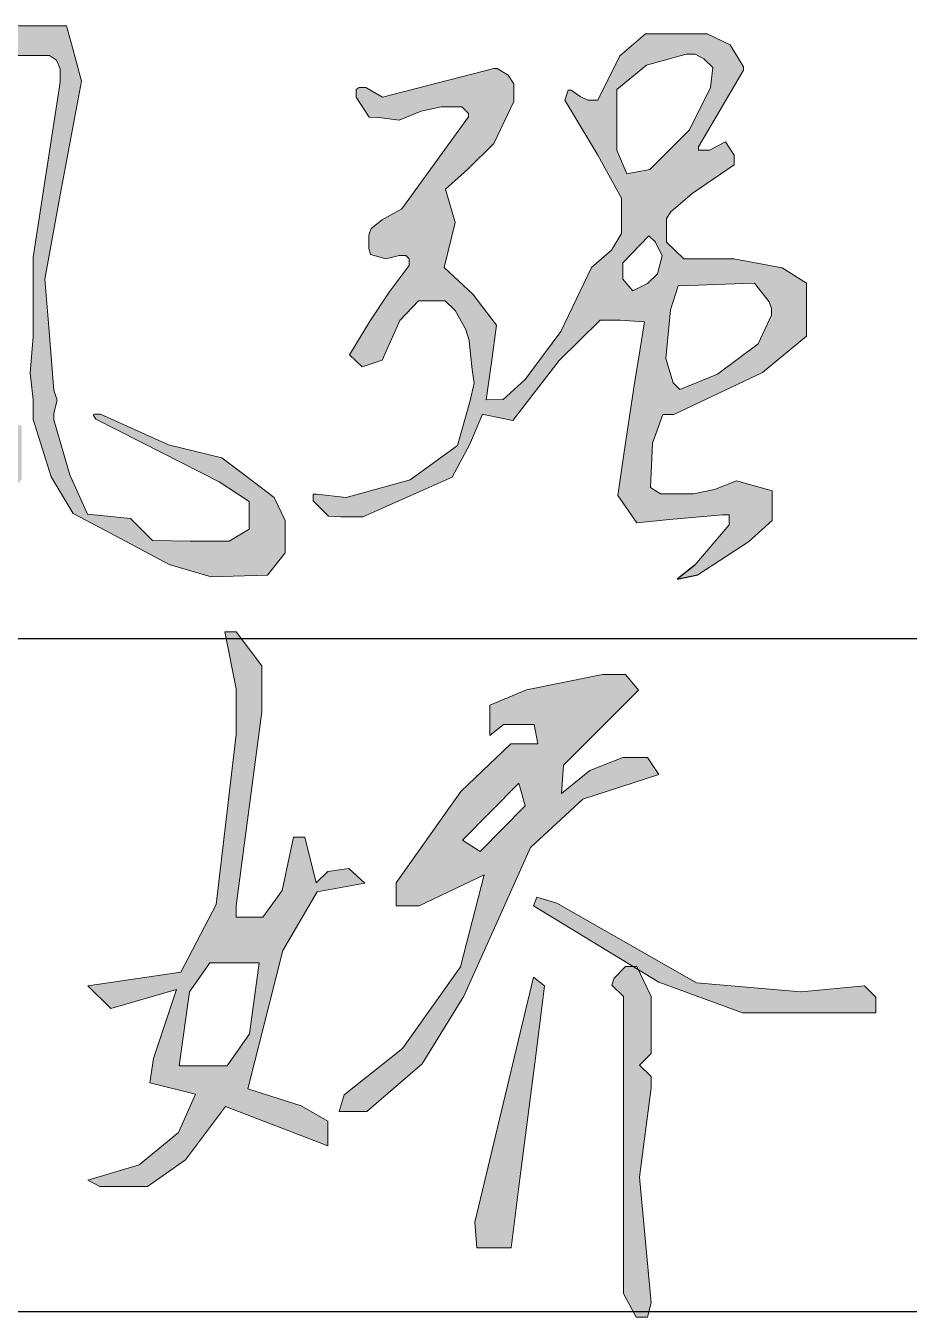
# Model space of a CAD drawing. Extents: x -29529 to 29888, y -30881 to 11129.
# Drawn here: x 12817 to 13539, y -28180 to -27125 of the extents above; entities that cross this region are included whole.
import ezdxf

# ---------------------------------------------------------------- set-up
doc = ezdxf.new("R2010")
doc.units = 0
doc.layers.get('0').update_dxf_attribs({"linetype": 'CONTINUOUS', "lineweight": 25})
doc.layers.add('13图框与明细表层', color=3, linetype='CONTINUOUS', lineweight=25)

msp = doc.modelspace()

# ---------------------------------------------------------------- hatches: boundary and pattern name
at = {"lineweight": 0}
h = msp.add_hatch(color=6, dxfattribs=at)
h.paths.add_polyline_path([(12759.9, -27358.1), (12774.6, -27305.8), (12763.1, -27286), (12757.9, -27274.9), (12749.9, -27276.9), (12719.8, -27284.7), (12689.6, -27295.8), (12655.3, -27310.2), (12650.4, -27310.2), (12649.5, -27303.4), (12649.5, -27296), (12649.5, -27290.5), (12709.9, -27196.7), (12769.6, -27149.8), (12828.3, -27149.8), (12836.5, -27149.8), (12842.2, -27153.4), (12845.4, -27160.7), (12845.4, -27171.4), (12823.2, -27314.5), (12823.2, -27379.3), (12820.8, -27409.1), (12823.2, -27430.7), (12823.2, -27447), (12837.9, -27493.9), (12856, -27524), (12886.3, -27540), (12934.5, -27565.5), (12968.8, -27575.7), (12986.8, -27575.1), (13014.6, -27574.2), (13029.2, -27556), (13029.2, -27547.5), (13029.2, -27542.1), (13029.2, -27529.5), (13025.2, -27521.2), (13010.3, -27527.9), (13004.8, -27527.9), (12999.8, -27527.9), (12999.8, -27528.6), (12999.8, -27536.7), (12983.4, -27546.5), (12981, -27546.5), (12951.5, -27546.5), (12920.7, -27545.9), (12902.7, -27527.9), (12867.7, -27524.5), (12853.1, -27492.4), (12840.2, -27447.4), (12840.2, -27442), (12842.8, -27431.2), (12840.2, -27423.1), (12835.8, -27368.3), (12832.9, -27332.4), (12844.8, -27266.4), (12862.8, -27170.7), (12854.6, -27140.1), (12850.4, -27125.5), (12830.8, -27125.5), (12806.3, -27125.5), (12775.2, -27125.5), (12722.2, -27171.4), (12647.1, -27263.4), (12639.8, -27263.4), (12605.4, -27231), (12595.7, -27233.6), (12595.7, -27236.4), (12613.6, -27256.3), (12622.6, -27273.3), (12622.6, -27287.8), (12622.6, -27293.2), (12580.1, -27370.8), (12549, -27465.3), (12553.9, -27501.6), (12559.5, -27542.7), (12560.8, -27551.6), (12576.1, -27553.5), (12580.7, -27551.2), (12589.2, -27548.4), (12593.8, -27546.1), (12594.5, -27541.3), (12597.4, -27526), (12603.9, -27518.7), (12617, -27475.5), (12634.4, -27429.5), (12644.2, -27424), (12646.6, -27424), (12646.6, -27440.3), (12663.4, -27482.6), (12691.2, -27498.8), (12697.7, -27498.8), (12705.1, -27494.3), (12713.2, -27485.3), (12727.9, -27452.9), (12736.5, -27426.9), (12741.4, -27426.9), (12752.8, -27426.9), (12764.5, -27443.5), (12764.5, -27468.7), (12782.5, -27474.1), (12792.5, -27488.9), (12803.8, -27501.6), (12808.8, -27501.6), (12813.7, -27496.2), (12813.7, -27468.6), (12813.7, -27451.9), (12801.5, -27452.2), (12791.7, -27443.3), (12765.6, -27427.2), (12752.5, -27410.5), (12752.5, -27397.8), (12752.5, -27388.8)])
h.paths.add_polyline_path([(12656.9, -27377.1), (12659.3, -27377.1), (12693, -27377.1), (12716.3, -27396.5), (12721.2, -27405.5), (12721.2, -27410.9), (12721.2, -27416.3), (12718, -27425.3), (12714.4, -27435.7), (12709.8, -27445.6), (12705.2, -27455.4), (12699.5, -27464.9), (12692.2, -27472.1), (12689.8, -27472.1), (12687.3, -27472.1), (12674.8, -27458.9), (12664.3, -27441.5), (12657.7, -27427.6), (12651.1, -27413.8), (12652, -27398.7), (12652, -27393.3), (12652, -27382.6)], flags=16)
h.paths.add_polyline_path([(12634.2, -27376.9), (12631, -27401.9), (12621.2, -27409.1), (12616.3, -27443.4), (12612.2, -27460.5), (12609, -27460.5), (12597.6, -27500.2), (12583.4, -27520.5), (12578.5, -27520.5), (12573.6, -27520.5), (12570.4, -27490.7), (12571.2, -27456.6), (12571.2, -27415.1), (12591.1, -27367.8), (12623.8, -27317.2), (12632.1, -27316.1), (12632.7, -27333.6)], flags=16)
h.paths.add_polyline_path([(12660.1, -27368.9), (12656.9, -27363.5), (12656.9, -27352.8), (12656.9, -27339.3), (12656.9, -27335.6), (12659.3, -27316.6), (12665.8, -27316.6), (12705, -27300.3), (12733.9, -27309.9), (12742.9, -27309.9), (12745.4, -27309.9), (12750.2, -27315.3), (12750.2, -27320.7), (12750.2, -27333.4), (12748.6, -27339.7), (12745.4, -27339.7), (12745.4, -27363.1), (12733.3, -27377.5), (12720.5, -27374.4), (12676.4, -27363.5), (12666.6, -27368.9)], flags=16)
h = msp.add_hatch(color=6)
h.paths.add_polyline_path([(12997.3, -27493.4), (12977.5, -27478.3), (12933.8, -27467.9), (12878.3, -27442.6), (12873.4, -27442.6), (12872.2, -27443.3), (12874.5, -27446.9), (12928.7, -27474.4), (12975.3, -27498.1), (12999.8, -27514.2), (12999.8, -27528.6), (12999.8, -27536.7), (12983.4, -27546.5), (12981, -27546.5), (12951.5, -27546.5), (12920.7, -27545.9), (12902.7, -27527.9), (12867.7, -27524.5), (12853.1, -27492.4), (12840.2, -27447.4), (12840.2, -27442), (12842.8, -27431.2), (12840.2, -27423.1), (12835.8, -27368.3), (12832.9, -27332.4), (12844.8, -27266.4), (12862.8, -27170.7), (12854.6, -27140.1), (12850.4, -27125.5), (12830.8, -27125.5), (12806.3, -27125.5), (12775.2, -27125.5), (12722.2, -27171.4), (12647.1, -27263.4), (12639.8, -27263.4), (12605.4, -27231), (12595.7, -27233.6), (12595.7, -27236.4), (12613.6, -27256.3), (12622.6, -27273.3), (12622.6, -27287.8), (12622.6, -27293.2), (12580.1, -27370.8), (12549, -27465.3), (12553.9, -27501.6), (12559.5, -27542.7), (12560.8, -27551.6), (12576.1, -27553.5), (12580.7, -27551.2), (12589.2, -27548.4), (12593.8, -27546.1), (12594.5, -27541.3), (12597.4, -27526), (12603.9, -27518.7), (12617, -27475.5), (12634.4, -27429.5), (12644.2, -27424), (12646.6, -27424), (12646.6, -27440.3), (12663.4, -27482.6), (12691.2, -27498.8), (12697.7, -27498.8), (12705.1, -27494.3), (12713.2, -27485.3), (12727.9, -27452.9), (12736.5, -27426.9), (12741.4, -27426.9), (12752.8, -27426.9), (12764.5, -27443.5), (12764.5, -27468.7), (12782.5, -27474.1), (12792.5, -27488.9), (12803.8, -27501.6), (12808.8, -27501.6), (12813.7, -27496.2), (12813.7, -27468.6), (12813.7, -27451.9), (12801.5, -27452.2), (12791.7, -27443.3), (12765.6, -27427.2), (12752.5, -27410.5), (12752.5, -27397.8), (12752.5, -27388.8), (12759.9, -27358.1), (12774.6, -27305.8), (12763.1, -27286), (12757.9, -27274.9), (12749.9, -27276.9), (12719.8, -27284.7), (12689.6, -27295.8), (12655.3, -27310.2), (12650.4, -27310.2), (12649.5, -27303.4), (12649.5, -27296), (12649.5, -27290.5), (12709.9, -27196.7), (12769.6, -27149.8), (12828.3, -27149.8), (12836.5, -27149.8), (12842.2, -27153.4), (12845.4, -27160.7), (12845.4, -27171.4), (12823.2, -27314.5), (12823.2, -27379.3), (12820.8, -27409.1), (12823.2, -27430.7), (12823.2, -27447), (12837.9, -27493.9), (12856, -27524), (12886.3, -27540), (12934.5, -27565.5), (12968.8, -27575.7), (12986.8, -27575.1), (13014.6, -27574.2), (13029.2, -27556), (13029.2, -27547.5), (13029.2, -27542.1), (13029.2, -27529.5), (13020.2, -27510.9)])
h.paths.add_polyline_path([(12745.4, -27363.1), (12733.3, -27377.5), (12720.5, -27374.4), (12676.4, -27363.5), (12666.6, -27368.9), (12660.1, -27368.9), (12656.9, -27363.5), (12656.9, -27352.8), (12656.9, -27339.3), (12656.9, -27335.6), (12659.3, -27316.6), (12665.8, -27316.6), (12705, -27300.3), (12733.9, -27309.9), (12742.9, -27309.9), (12745.4, -27309.9), (12750.2, -27315.3), (12750.2, -27320.7), (12750.2, -27333.4), (12748.6, -27339.7), (12745.4, -27339.7)], flags=16)
h.paths.add_polyline_path([(12721.2, -27416.3), (12718, -27425.3), (12714.4, -27435.7), (12709.8, -27445.6), (12705.2, -27455.4), (12699.5, -27464.9), (12692.2, -27472.1), (12689.8, -27472.1), (12687.3, -27472.1), (12674.8, -27458.9), (12664.3, -27441.5), (12657.7, -27427.6), (12651.1, -27413.8), (12652, -27398.7), (12652, -27393.3), (12652, -27382.6), (12656.9, -27377.1), (12659.3, -27377.1), (12693, -27377.1), (12716.3, -27396.5), (12721.2, -27405.5), (12721.2, -27410.9)], flags=16)
h.paths.add_polyline_path([(12631, -27401.9), (12621.2, -27409.1), (12616.3, -27443.4), (12612.2, -27460.5), (12609, -27460.5), (12597.6, -27500.2), (12583.4, -27520.5), (12578.5, -27520.5), (12573.6, -27520.5), (12570.4, -27490.7), (12571.2, -27456.6), (12571.2, -27415.1), (12591.1, -27367.8), (12623.8, -27317.2), (12632.1, -27316.1), (12632.7, -27333.6), (12634.2, -27376.9)], flags=16)
h = msp.add_hatch(color=6)
h.paths.add_polyline_path([(13168.2, -27286.2), (13160.1, -27259), (13178.1, -27242.9), (13199.6, -27221.6), (13215.9, -27187.3), (13215.9, -27181.8), (13215.9, -27172.8), (13211.4, -27165.7), (13202.4, -27160.3), (13199.6, -27160.3), (13108.6, -27183.7), (13095.1, -27175.7), (13089.7, -27175.7), (13087.1, -27177.4), (13087.1, -27181.1), (13087.1, -27183.7), (13097.8, -27200), (13107.8, -27200.6), (13122.3, -27202.5), (13140.3, -27195.2), (13156.6, -27191.6), (13171, -27191.6), (13173.6, -27191.6), (13179.1, -27197.1), (13179.1, -27199.7), (13124.5, -27274.9), (13108.3, -27283.9), (13099.3, -27291), (13097.5, -27296.5), (13097.5, -27307.3), (13099, -27312.3), (13111.5, -27315.9), (13122.4, -27313.2), (13127.8, -27313.2), (13130.5, -27315.9), (13130.5, -27321.3), (13114.2, -27343), (13098, -27367.3), (13081.8, -27394.3), (13092.2, -27404.1), (13108.5, -27398.7), (13122.9, -27366.3), (13138.2, -27350), (13154.4, -27350), (13159.8, -27350), (13168, -27358.1), (13176.5, -27373), (13179.5, -27382.5), (13180.7, -27393.7), (13182.1, -27406.3), (13183.6, -27417.3), (13180, -27432.6), (13170.1, -27468.3), (13131.4, -27496.3), (13079.1, -27510.7), (13054.7, -27508.1), (13052, -27508.1), (13052, -27513.5), (13064.7, -27526.1), (13074.5, -27526.7), (13087.2, -27526.7), (13092.6, -27526.7), (13165.7, -27494.2), (13180.1, -27467.1), (13190.3, -27442.7), (13193.9, -27443.4), (13215.1, -27447.8), (13253.1, -27399), (13286.7, -27366), (13297.4, -27366), (13302.9, -27366), (13322.9, -27367.2), (13319, -27391), (13314.4, -27419.4), (13306.3, -27473.5), (13301, -27509.2), (13316.4, -27531.4), (13343.3, -27528.9), (13386.6, -27524.9), (13392, -27524.9), (13392, -27533), (13363.8, -27566.2), (13349.5, -27577.5), (13366.4, -27573.9), (13407.9, -27546.9), (13427, -27529.7), (13427, -27515.3), (13427, -27512.6), (13427, -27505.3), (13423.3, -27504.3), (13398, -27497.1), (13380, -27504.3), (13362.8, -27507.9), (13346.5, -27507.9), (13335.8, -27507.9), (13327.6, -27502.5), (13329.4, -27466.4), (13337.9, -27443.1), (13346.9, -27443.1), (13419.1, -27408.8), (13455.2, -27379), (13455.2, -27353.8), (13455.2, -27335.7), (13435.4, -27323.1), (13395.7, -27315.9), (13360.4, -27315.9), (13355, -27315.9), (13340.8, -27302.2), (13340.8, -27285.6), (13340.8, -27282.9), (13344.4, -27277.5), (13361.8, -27262.5), (13396.1, -27239), (13396.1, -27231.1), (13388.9, -27220.3), (13376, -27226.9), (13367, -27226.9), (13367, -27224.3), (13403.7, -27161.7), (13403.7, -27158.9), (13392.9, -27140.9), (13374, -27131.9), (13346.9, -27131.9), (13323.5, -27131.9), (13302.7, -27149.9), (13284.7, -27186.1), (13282.1, -27186.1), (13276.6, -27186.1), (13270.3, -27183.3), (13263, -27177.9), (13260.4, -27177.9), (13257.7, -27186.1), (13284.7, -27231.1), (13304, -27266.2), (13304, -27282.4), (13304, -27295.1), (13295.9, -27308.6), (13279.6, -27323), (13254.3, -27375.3), (13225.4, -27414.5), (13207.4, -27430.8), (13193.5, -27431), (13197.7, -27400.4), (13201.9, -27370.1), (13182.5, -27344.7), (13159.1, -27323)])
h.paths.add_polyline_path([(13305.2, -27319), (13326.3, -27296.9), (13331.8, -27302.3), (13337.1, -27313.4), (13335.8, -27318.6), (13333.3, -27328), (13325.2, -27336.1), (13313.3, -27341.9), (13305.2, -27332.5)], flags=16)
h.paths.add_polyline_path([(13300.1, -27227.1), (13300.1, -27201.8), (13300.1, -27193.6), (13300.1, -27177.4), (13324.3, -27157.7), (13356.8, -27148.7), (13364.1, -27148.7), (13371.2, -27152.4), (13378.5, -27159.5), (13376.6, -27175.8), (13359.6, -27210.3), (13327.1, -27242.7), (13315.5, -27245), (13308.4, -27246.3)], flags=16)
h.paths.add_polyline_path([(13344, -27357.5), (13350.3, -27338), (13359.4, -27337.7), (13403.7, -27336), (13412.7, -27335.7), (13424.8, -27350.9), (13426.5, -27356.3), (13426.5, -27361.8), (13415.8, -27385.2), (13382.4, -27410), (13351.7, -27422.6), (13346.3, -27417.1), (13340.3, -27397.2)], flags=16)
h = msp.add_hatch(color=6)
h.paths.add_polyline_path([(12597.7, -27853.3), (12634.6, -27685.8), (12629.8, -27685.8), (12621.4, -27676.4), (12606.5, -27676.4), (12603.4, -27767.3), (12588.1, -27838.5), (12569.8, -27886.5), (12541.3, -27855.6), (12463.8, -27872.4), (12464.9, -27780.2), (12518.4, -27775.5), (12551.2, -27770.3), (12573.5, -27760.4), (12573.5, -27751.1), (12518.7, -27741.2), (12489.8, -27712.9), (12444.8, -27653.7), (12430.1, -27667.1), (12431.1, -27756.9), (12364.7, -27764.9), (12311.3, -27756.4), (12295.1, -27751.1), (12290.9, -27772.9), (12317, -27791.9), (12373.7, -27791.9), (12424.3, -27791.9), (12432.7, -27782.5), (12436.5, -27982.1), (12437.9, -28057), (12458.2, -28094.6), (12465.7, -28095), (12472.3, -28095.3), (12463.8, -28040.5), (12472.3, -28040.5), (12476.4, -28045.1), (12532.7, -27992.2), (12544.9, -27945.5), (12563.4, -27924.8), (12571.9, -27924.8), (12571.9, -27934.2), (12571.9, -28071.8), (12541.1, -28161.3), (12514.4, -28161.3), (12514.4, -28180.5), (12539.7, -28180.5), (12586.3, -28180.5)])
h.paths.add_polyline_path([(12467.1, -27899.9), (12489.6, -27887.4), (12531.8, -27879.6), (12538.2, -27892.4), (12521, -27978.8), (12473.6, -28023.5), (12463.8, -28023.5), (12464.3, -27917)], flags=16)
h.paths.add_polyline_path([(12458.5, -27744.2), (12457.2, -27702.3), (12462.2, -27695), (12489.1, -27741.8)], flags=16)
h.paths.add_polyline_path([(12780, -27834.9), (12769.3, -27686), (12747.8, -27643.2), (12657.8, -27643.2), (12649.3, -27643.2), (12641, -27652.6), (12641, -27657.8), (12649.3, -27667.1), (12716.8, -27667.1), (12750.5, -27701.3), (12750.5, -27769.8), (12750.5, -27779.2), (12725.3, -27769.8), (12691.5, -27788.4), (12691.5, -27800.9), (12709, -27798.9), (12725.8, -27798.9), (12734.3, -27798.9), (12713.2, -27902.7), (12713.2, -27912.1), (12708.1, -27916.2), (12730.5, -27925.4), (12757.2, -27891.5), (12772.8, -28014.2), (12742.2, -28040.5), (12742.2, -28049.7), (12775.9, -28049.7), (12794.3, -28033.2)])
h.paths.add_polyline_path([(13055.4, -27833), (13094.3, -27825.9), (13081.3, -27813.9), (13063.9, -27816.4), (13054.6, -27825.7), (13045.3, -27788.4), (13035.9, -27788.4), (13026.6, -27832), (13011, -27853.7), (12989.2, -27853.7), (12989.2, -27844.5), (13010.2, -27685.8), (13010.2, -27648.4), (12989.2, -27620.5), (12979.9, -27620.5), (12989.2, -27667), (12989.2, -27704.4), (12972.7, -27843.4), (12944, -27898.5), (12867.9, -27909.8), (12886.6, -27928.4), (12940.3, -27912.7), (12921.6, -27969.2), (12918.7, -27989.1), (12956, -27998.4), (12942.1, -28029.5), (12909.9, -28056), (12867.9, -28068.5), (12877.8, -28073.6), (12887.2, -28073.6), (12916.7, -28073.6), (12947.8, -28051.8), (12980.5, -28008.3), (13063.9, -28040.4), (13063.9, -28031.1), (13063.9, -28020.2), (13042.1, -28007.7), (12998.6, -27993.8), (13027.3, -27880.8)])
h.paths.add_polyline_path([(12998.6, -27891.1), (13008, -27891.1), (13000.1, -27949), (12981.7, -27975.1), (12961.3, -27975.1), (12942.6, -27975.1), (12951, -27914.7), (12967.7, -27891.1)], flags=16)
h.paths.add_polyline_path([(13205, -27851.4), (13229.6, -27796.7), (13272.3, -27757.2), (13334.6, -27737), (13325.2, -27723.1), (13305, -27723.1), (13278.2, -27733.9), (13254.9, -27752.5), (13256.7, -27729.5), (13318, -27668.1), (13307.2, -27655.5), (13288.5, -27655.5), (13226.3, -27667.9), (13196.3, -27680.4), (13196.3, -27692.9), (13196.3, -27705.3), (13207.7, -27696.2), (13232.6, -27696.2), (13235.5, -27712), (13213.7, -27712), (13172.8, -27751.1), (13120, -27825.7), (13120, -27844.5), (13138.6, -27844.5), (13191.7, -27819.2), (13172.4, -27894.3), (13125, -27961), (13077.3, -27998.7), (13073.3, -28012.4), (13096, -28012.4), (13141.1, -27973.5), (13175.1, -27918.1)])
h.paths.add_polyline_path([(13188.5, -27799.9), (13174.1, -27790.8), (13220.2, -27744.3), (13225.3, -27762.8)], flags=16)
h.paths.add_polyline_path([(13251.2, -27842.1), (13234.8, -27837.2), (13232, -27844.5), (13313.7, -27894), (13316.6, -27894), (13317.8, -27896.5), (13334.6, -27906.7), (13403, -27931.9), (13437.2, -27931.9), (13511.9, -27931.9), (13511.9, -27919.1), (13502.6, -27909.8), (13450.5, -27914.7), (13365.3, -27907.2)])
h.paths.add_polyline_path([(13328.2, -27918.5), (13317.8, -27896.5), (13313.7, -27894), (13307.3, -27894), (13297.9, -27903.4), (13296.1, -27909.2), (13305.5, -27918.5), (13305.5, -28161.2), (13315.9, -28180.5), (13325.2, -28180.5), (13328.2, -28168.8), (13318.8, -28066.1), (13328.2, -27993.2), (13328.2, -27983.8), (13318.8, -27974.5), (13328.2, -27965.1)])
h.paths.add_polyline_path([(13234.2, -27964.5), (13241.2, -27909.8), (13232, -27902.6), (13184.1, -28102.9), (13185.9, -28123.8), (13213.8, -28123.8), (13219.9, -28076)])

# ---------------------------------------------------------------- linework, layer by layer
at = {"color": 6, "lineweight": 0}
for p, q in [((12806.3, -27125.5), (12830.8, -27125.5)), ((12830.8, -27125.5), (12850.4, -27125.5)), ((12830.8, -27125.5), (12830.8, -27125.5)), ((12850.4, -27125.5), (12854.6, -27140.1)), ((13302.7, -27149.9), (13323.5, -27131.9)), ((13323.5, -27131.9), (13346.9, -27131.9)), ((13346.9, -27131.9), (13374, -27131.9)), ((13374, -27131.9), (13392.9, -27140.9)), ((12854.6, -27140.1), (12862.8, -27170.7)), ((13392.9, -27140.9), (13403.7, -27158.9)), ((12828.3, -27149.8), (12769.6, -27149.8)), ((12836.5, -27149.8), (12828.3, -27149.8)), ((12828.3, -27149.8), (12828.3, -27149.8)), ((12842.2, -27153.4), (12836.5, -27149.8)), ((12845.4, -27160.7), (12842.2, -27153.4)), ((13284.7, -27186.1), (13302.7, -27149.9)), ((13356.8, -27148.7), (13324.3, -27157.7)), ((13364.1, -27148.7), (13356.8, -27148.7)), ((13356.8, -27148.7), (13356.8, -27148.7)), ((13371.2, -27152.4), (13364.1, -27148.7)), ((13378.5, -27159.5), (13371.2, -27152.4)), ((12845.4, -27171.4), (12845.4, -27160.7)), ((12845.4, -27160.7), (12845.4, -27160.7)), ((12845.4, -27160.7), (12845.4, -27160.7)), ((13108.6, -27183.7), (13199.6, -27160.3)), ((13199.6, -27160.3), (13199.6, -27160.3)), ((13199.6, -27160.3), (13199.6, -27160.3)), ((13199.6, -27160.3), (13199.6, -27160.3)), ((13199.6, -27160.3), (13202.4, -27160.3)), ((13202.4, -27160.3), (13202.4, -27160.3)), ((13202.4, -27160.3), (13202.4, -27160.3)), ((13202.4, -27160.3), (13211.4, -27165.7)), ((13211.4, -27165.7), (13215.9, -27172.8)), ((13324.3, -27157.7), (13300.1, -27177.4)), ((13403.7, -27161.7), (13367, -27224.3)), ((13376.6, -27175.8), (13378.5, -27159.5)), ((13378.5, -27159.5), (13378.5, -27159.5)), ((13403.7, -27158.9), (13403.7, -27158.9)), ((13403.7, -27158.9), (13403.7, -27158.9)), ((13403.7, -27158.9), (13403.7, -27161.7)), ((13403.7, -27161.7), (13403.7, -27161.7)), ((13403.7, -27161.7), (13403.7, -27161.7)), ((13403.7, -27161.7), (13403.7, -27161.7)), ((12823.2, -27314.5), (12845.4, -27171.4)), ((12862.8, -27170.7), (12844.8, -27266.4)), ((12845.4, -27171.4), (12845.4, -27171.4)), ((12845.4, -27171.4), (12845.4, -27171.4)), ((12845.4, -27171.4), (12845.4, -27171.4)), ((12862.8, -27170.7), (12862.8, -27170.7)), ((13087.1, -27177.4), (13089.7, -27175.7)), ((13089.7, -27175.7), (13095.1, -27175.7)), ((13095.1, -27175.7), (13095.1, -27175.7)), ((13095.1, -27175.7), (13095.1, -27175.7)), ((13095.1, -27175.7), (13108.6, -27183.7)), ((13215.9, -27172.8), (13215.9, -27181.8)), ((13359.6, -27210.3), (13376.6, -27175.8)), ((13087.1, -27181.1), (13087.1, -27177.4)), ((13087.1, -27183.7), (13087.1, -27181.1)), ((13087.1, -27181.1), (13087.1, -27181.1)), ((13087.1, -27181.1), (13087.1, -27181.1)), ((13097.8, -27200), (13087.1, -27183.7)), ((13087.1, -27183.7), (13087.1, -27183.7)), ((13087.1, -27183.7), (13087.1, -27183.7)), ((13108.6, -27183.7), (13108.6, -27183.7)), ((13108.6, -27183.7), (13108.6, -27183.7)), ((13108.6, -27183.7), (13108.6, -27183.7)), ((13215.9, -27187.3), (13199.6, -27221.6)), ((13215.9, -27181.8), (13215.9, -27181.8)), ((13215.9, -27181.8), (13215.9, -27181.8)), ((13215.9, -27181.8), (13215.9, -27187.3)), ((13215.9, -27187.3), (13215.9, -27187.3)), ((13215.9, -27187.3), (13215.9, -27187.3)), ((13257.7, -27186.1), (13260.4, -27177.9)), ((13284.7, -27231.1), (13257.7, -27186.1)), ((13257.7, -27186.1), (13257.7, -27186.1)), ((13257.7, -27186.1), (13257.7, -27186.1)), ((13260.4, -27177.9), (13260.4, -27177.9)), ((13260.4, -27177.9), (13260.4, -27177.9)), ((13260.4, -27177.9), (13260.4, -27177.9)), ((13260.4, -27177.9), (13263, -27177.9)), ((13263, -27177.9), (13263, -27177.9)), ((13263, -27177.9), (13263, -27177.9)), ((13263, -27177.9), (13270.3, -27183.3)), ((13270.3, -27183.3), (13276.6, -27186.1)), ((13276.6, -27186.1), (13282.1, -27186.1)), ((13282.1, -27186.1), (13282.1, -27186.1)), ((13282.1, -27186.1), (13282.1, -27186.1)), ((13282.1, -27186.1), (13284.7, -27186.1)), ((13284.7, -27186.1), (13284.7, -27186.1)), ((13284.7, -27186.1), (13284.7, -27186.1)), ((13300.1, -27177.4), (13300.1, -27193.6)), ((13140.3, -27195.2), (13122.3, -27202.5)), ((13156.6, -27191.6), (13140.3, -27195.2)), ((13171, -27191.6), (13156.6, -27191.6)), ((13173.6, -27191.6), (13171, -27191.6)), ((13171, -27191.6), (13171, -27191.6)), ((13171, -27191.6), (13171, -27191.6)), ((13179.1, -27197.1), (13173.6, -27191.6)), ((13173.6, -27191.6), (13173.6, -27191.6)), ((13173.6, -27191.6), (13173.6, -27191.6)), ((13173.6, -27191.6), (13173.6, -27191.6)), ((13179.1, -27199.7), (13179.1, -27197.1)), ((13179.1, -27197.1), (13179.1, -27197.1)), ((13179.1, -27197.1), (13179.1, -27197.1)), ((13179.1, -27197.1), (13179.1, -27197.1)), ((13300.1, -27193.6), (13300.1, -27193.6)), ((13300.1, -27193.6), (13300.1, -27201.8)), ((13107.8, -27200.6), (13097.8, -27200)), ((13122.3, -27202.5), (13107.8, -27200.6)), ((13122.3, -27202.5), (13122.3, -27202.5)), ((13124.5, -27274.9), (13179.1, -27199.7)), ((13179.1, -27199.7), (13179.1, -27199.7)), ((13179.1, -27199.7), (13179.1, -27199.7)), ((13179.1, -27199.7), (13179.1, -27199.7)), ((13300.1, -27201.8), (13300.1, -27201.8)), ((13300.1, -27201.8), (13300.1, -27201.8)), ((13300.1, -27201.8), (13300.1, -27227.1)), ((13327.1, -27242.7), (13359.6, -27210.3)), ((13199.6, -27221.6), (13178.1, -27242.9)), ((13300.1, -27227.1), (13308.4, -27246.3)), ((13367, -27224.3), (13367, -27224.3)), ((13367, -27224.3), (13367, -27224.3)), ((13367, -27224.3), (13367, -27224.3)), ((13367, -27224.3), (13367, -27226.9)), ((13367, -27226.9), (13367, -27226.9)), ((13367, -27226.9), (13367, -27226.9)), ((13367, -27226.9), (13376, -27226.9)), ((13376, -27226.9), (13388.9, -27220.3)), ((13388.9, -27220.3), (13396.1, -27231.1)), ((13304, -27266.2), (13284.7, -27231.1)), ((13396.1, -27239), (13361.8, -27262.5)), ((13396.1, -27231.1), (13396.1, -27231.1)), ((13396.1, -27231.1), (13396.1, -27231.1)), ((13396.1, -27231.1), (13396.1, -27239)), ((13396.1, -27239), (13396.1, -27239)), ((13396.1, -27239), (13396.1, -27239)), ((13178.1, -27242.9), (13160.1, -27259)), ((13308.4, -27246.3), (13315.5, -27245)), ((13315.5, -27245), (13327.1, -27242.7)), ((13315.5, -27245), (13315.5, -27245)), ((13315.5, -27245), (13315.5, -27245)), ((13327.1, -27242.7), (13327.1, -27242.7)), ((13327.1, -27242.7), (13327.1, -27242.7)), ((13160.1, -27259), (13160.1, -27259)), ((13160.1, -27259), (13160.1, -27259)), ((13160.1, -27259), (13168.2, -27286.2)), ((12844.8, -27266.4), (12832.9, -27332.4)), ((13304, -27282.4), (13304, -27266.2)), ((13361.8, -27262.5), (13344.4, -27277.5)), ((13108.3, -27283.9), (13124.5, -27274.9)), ((13124.5, -27274.9), (13124.5, -27274.9)), ((13124.5, -27274.9), (13124.5, -27274.9)), ((13304, -27295.1), (13304, -27282.4)), ((13304, -27282.4), (13304, -27282.4)), ((13344.4, -27277.5), (13340.8, -27282.9)), ((13097.5, -27296.5), (13099.3, -27291)), ((13099.3, -27291), (13108.3, -27283.9)), ((13168.2, -27286.2), (13159.1, -27323)), ((13168.2, -27286.2), (13168.2, -27286.2)), ((13168.2, -27286.2), (13168.2, -27286.2)), ((13168.2, -27286.2), (13168.2, -27286.2)), ((13340.8, -27282.9), (13340.8, -27282.9)), ((13340.8, -27282.9), (13340.8, -27282.9)), ((13340.8, -27282.9), (13340.8, -27285.6)), ((13340.8, -27285.6), (13340.8, -27285.6)), ((13340.8, -27285.6), (13340.8, -27285.6)), ((13340.8, -27285.6), (13340.8, -27302.2)), ((13097.5, -27307.3), (13097.5, -27296.5)), ((13097.5, -27296.5), (13097.5, -27296.5)), ((13295.9, -27308.6), (13304, -27295.1)), ((13326.3, -27296.9), (13305.2, -27319)), ((13331.8, -27302.3), (13326.3, -27296.9)), ((13326.3, -27296.9), (13326.3, -27296.9)), ((13326.3, -27296.9), (13326.3, -27296.9)), ((13337.1, -27313.4), (13331.8, -27302.3)), ((13340.8, -27302.2), (13355, -27315.9)), ((13099, -27312.3), (13097.5, -27307.3)), ((13111.5, -27315.9), (13099, -27312.3)), ((13122.4, -27313.2), (13111.5, -27315.9)), ((13127.8, -27313.2), (13122.4, -27313.2)), ((13122.4, -27313.2), (13122.4, -27313.2)), ((13122.4, -27313.2), (13122.4, -27313.2)), ((13122.4, -27313.2), (13122.4, -27313.2)), ((13130.5, -27315.9), (13127.8, -27313.2)), ((13127.8, -27313.2), (13127.8, -27313.2)), ((13127.8, -27313.2), (13127.8, -27313.2)), ((13127.8, -27313.2), (13127.8, -27313.2)), ((13279.6, -27323), (13295.9, -27308.6)), ((13335.8, -27318.6), (13337.1, -27313.4)), ((12823.2, -27379.3), (12823.2, -27314.5)), ((12823.2, -27314.5), (12823.2, -27314.5)), ((12823.2, -27314.5), (12823.2, -27314.5)), ((12823.2, -27314.5), (12823.2, -27314.5)), ((13111.5, -27315.9), (13111.5, -27315.9)), ((13111.5, -27315.9), (13111.5, -27315.9)), ((13114.2, -27343), (13130.5, -27321.3)), ((13130.5, -27321.3), (13130.5, -27315.9)), ((13130.5, -27315.9), (13130.5, -27315.9)), ((13130.5, -27315.9), (13130.5, -27315.9)), ((13130.5, -27315.9), (13130.5, -27315.9)), ((13130.5, -27321.3), (13130.5, -27321.3)), ((13130.5, -27321.3), (13130.5, -27321.3)), ((13159.1, -27323), (13159.1, -27323)), ((13159.1, -27323), (13159.1, -27323)), ((13159.1, -27323), (13182.5, -27344.7)), ((13254.3, -27375.3), (13279.6, -27323)), ((13279.6, -27323), (13279.6, -27323)), ((13305.2, -27319), (13305.2, -27319)), ((13305.2, -27319), (13305.2, -27332.5)), ((13305.2, -27319), (13305.2, -27319)), ((13333.3, -27328), (13335.8, -27318.6)), ((13335.8, -27318.6), (13335.8, -27318.6)), ((13335.8, -27318.6), (13335.8, -27318.6)), ((13355, -27315.9), (13360.4, -27315.9)), ((13360.4, -27315.9), (13360.4, -27315.9)), ((13360.4, -27315.9), (13360.4, -27315.9)), ((13360.4, -27315.9), (13395.7, -27315.9)), ((13395.7, -27315.9), (13395.7, -27315.9)), ((13395.7, -27315.9), (13395.7, -27315.9)), ((13395.7, -27315.9), (13435.4, -27323.1)), ((13435.4, -27323.1), (13455.2, -27335.7)), ((12832.9, -27332.4), (12835.8, -27368.3)), ((13305.2, -27332.5), (13305.2, -27332.5)), ((13305.2, -27332.5), (13305.2, -27332.5)), ((13305.2, -27332.5), (13305.2, -27332.5)), ((13305.2, -27332.5), (13313.3, -27341.9)), ((13325.2, -27336.1), (13333.3, -27328)), ((13333.3, -27328), (13333.3, -27328)), ((13333.3, -27328), (13333.3, -27328)), ((13333.3, -27328), (13333.3, -27328)), ((13098, -27367.3), (13114.2, -27343)), ((13182.5, -27344.7), (13201.9, -27370.1)), ((13313.3, -27341.9), (13325.2, -27336.1)), ((13313.3, -27341.9), (13313.3, -27341.9)), ((13313.3, -27341.9), (13313.3, -27341.9)), ((13313.3, -27341.9), (13313.3, -27341.9)), ((13325.2, -27336.1), (13325.2, -27336.1)), ((13325.2, -27336.1), (13325.2, -27336.1)), ((13325.2, -27336.1), (13325.2, -27336.1)), ((13350.3, -27338), (13344, -27357.5)), ((13359.4, -27337.7), (13350.3, -27338)), ((13403.7, -27336), (13359.4, -27337.7)), ((13359.4, -27337.7), (13359.4, -27337.7)), ((13359.4, -27337.7), (13359.4, -27337.7)), ((13412.7, -27335.7), (13403.7, -27336)), ((13403.7, -27336), (13403.7, -27336)), ((13403.7, -27336), (13403.7, -27336)), ((13424.8, -27350.9), (13412.7, -27335.7)), ((13455.2, -27335.7), (13455.2, -27353.8)), ((13138.2, -27350), (13122.9, -27366.3)), ((13154.4, -27350), (13138.2, -27350)), ((13159.8, -27350), (13154.4, -27350)), ((13154.4, -27350), (13154.4, -27350)), ((13154.4, -27350), (13154.4, -27350)), ((13168, -27358.1), (13159.8, -27350)), ((13159.8, -27350), (13159.8, -27350)), ((13159.8, -27350), (13159.8, -27350)), ((13159.8, -27350), (13159.8, -27350)), ((13426.5, -27356.3), (13424.8, -27350.9)), ((13426.5, -27361.8), (13426.5, -27356.3)), ((13426.5, -27356.3), (13426.5, -27356.3)), ((13426.5, -27356.3), (13426.5, -27356.3)), ((13455.2, -27353.8), (13455.2, -27353.8)), ((13455.2, -27353.8), (13455.2, -27379)), ((13122.9, -27366.3), (13108.5, -27398.7)), ((13176.5, -27373), (13168, -27358.1)), ((13168, -27358.1), (13168, -27358.1)), ((13168, -27358.1), (13168, -27358.1)), ((13286.7, -27366), (13253.1, -27399)), ((13297.4, -27366), (13286.7, -27366)), ((13302.9, -27366), (13297.4, -27366)), ((13297.4, -27366), (13297.4, -27366)), ((13322.9, -27367.2), (13302.9, -27366)), ((13344, -27357.5), (13340.3, -27397.2)), ((13415.8, -27385.2), (13426.5, -27361.8)), ((13426.5, -27361.8), (13426.5, -27361.8)), ((13426.5, -27361.8), (13426.5, -27361.8)), ((12835.8, -27368.3), (12835.8, -27368.3)), ((12835.8, -27368.3), (12835.8, -27368.3)), ((12835.8, -27368.3), (12840.2, -27423.1)), ((13081.8, -27394.3), (13098, -27367.3)), ((13179.5, -27382.5), (13176.5, -27373)), ((13201.9, -27370.1), (13197.7, -27400.4)), ((13225.4, -27414.5), (13254.3, -27375.3)), ((13319, -27391), (13322.9, -27367.2)), ((12820.8, -27409.1), (12823.2, -27379.3)), ((12823.2, -27379.3), (12823.2, -27379.3)), ((12823.2, -27379.3), (12823.2, -27379.3)), ((12823.2, -27379.3), (12823.2, -27379.3)), ((13180.7, -27393.7), (13179.5, -27382.5)), ((13382.4, -27410), (13415.8, -27385.2)), ((13455.2, -27379), (13419.1, -27408.8)), ((13092.2, -27404.1), (13081.8, -27394.3)), ((13081.8, -27394.3), (13081.8, -27394.3)), ((13081.8, -27394.3), (13081.8, -27394.3)), ((13182.1, -27406.3), (13180.7, -27393.7)), ((13180.7, -27393.7), (13180.7, -27393.7)), ((13314.4, -27419.4), (13319, -27391)), ((13319, -27391), (13319, -27391)), ((13319, -27391), (13319, -27391)), ((13340.3, -27397.2), (13340.3, -27397.2)), ((13340.3, -27397.2), (13346.3, -27417.1)), ((13108.5, -27398.7), (13092.2, -27404.1)), ((13092.2, -27404.1), (13092.2, -27404.1)), ((13092.2, -27404.1), (13092.2, -27404.1)), ((13092.2, -27404.1), (13092.2, -27404.1)), ((13108.5, -27398.7), (13108.5, -27398.7)), ((13108.5, -27398.7), (13108.5, -27398.7)), ((13183.6, -27417.3), (13182.1, -27406.3)), ((13197.7, -27400.4), (13193.5, -27431)), ((13197.7, -27400.4), (13197.7, -27400.4)), ((13197.7, -27400.4), (13197.7, -27400.4)), ((13253.1, -27399), (13215.1, -27447.8)), ((13419.1, -27408.8), (13346.9, -27443.1)), ((12823.2, -27430.7), (12820.8, -27409.1)), ((12820.8, -27409.1), (12820.8, -27409.1)), ((12820.8, -27409.1), (12820.8, -27409.1)), ((12820.8, -27409.1), (12820.8, -27409.1)), ((13180, -27432.6), (13183.6, -27417.3)), ((13207.4, -27430.8), (13225.4, -27414.5)), ((13306.3, -27473.5), (13314.4, -27419.4)), ((13314.4, -27419.4), (13314.4, -27419.4)), ((13314.4, -27419.4), (13314.4, -27419.4)), ((13314.4, -27419.4), (13314.4, -27419.4)), ((13346.3, -27417.1), (13346.3, -27417.1)), ((13346.3, -27417.1), (13346.3, -27417.1)), ((13346.3, -27417.1), (13346.3, -27417.1)), ((13346.3, -27417.1), (13351.7, -27422.6)), ((13351.7, -27422.6), (13382.4, -27410)), ((12840.2, -27423.1), (12840.2, -27423.1)), ((12840.2, -27423.1), (12840.2, -27423.1)), ((12840.2, -27423.1), (12840.2, -27423.1)), ((12840.2, -27423.1), (12842.8, -27431.2)), ((13351.7, -27422.6), (13351.7, -27422.6)), ((13351.7, -27422.6), (13351.7, -27422.6)), ((12823.2, -27447), (12823.2, -27430.7)), ((12823.2, -27430.7), (12823.2, -27430.7)), ((12823.2, -27430.7), (12823.2, -27430.7)), ((12823.2, -27430.7), (12823.2, -27430.7)), ((12842.8, -27431.2), (12840.2, -27442)), ((12842.8, -27431.2), (12842.8, -27431.2)), ((12842.8, -27431.2), (12842.8, -27431.2)), ((12842.8, -27431.2), (12842.8, -27431.2)), ((13170.1, -27468.3), (13180, -27432.6)), ((13180, -27432.6), (13180, -27432.6)), ((13193.5, -27431), (13207.4, -27430.8)), ((13193.5, -27431), (13193.5, -27431)), ((13193.5, -27431), (13193.5, -27431)), ((13193.5, -27431), (13193.5, -27431)), ((13207.4, -27430.8), (13207.4, -27430.8)), ((13207.4, -27430.8), (13207.4, -27430.8)), ((12837.9, -27493.9), (12823.2, -27447)), ((12823.2, -27447), (12823.2, -27447)), ((12823.2, -27447), (12823.2, -27447)), ((12840.2, -27442), (12840.2, -27442)), ((12840.2, -27442), (12840.2, -27442)), ((12840.2, -27442), (12840.2, -27442)), ((12840.2, -27442), (12840.2, -27447.4)), ((12840.2, -27447.4), (12840.2, -27447.4)), ((12840.2, -27447.4), (12840.2, -27447.4)), ((12840.2, -27447.4), (12853.1, -27492.4)), ((12872.2, -27443.3), (12873.4, -27442.6)), ((12874.5, -27446.9), (12872.2, -27443.3)), ((12873.4, -27442.6), (12878.3, -27442.6)), ((12928.7, -27474.4), (12874.5, -27446.9)), ((12874.5, -27446.9), (12874.5, -27446.9)), ((12874.5, -27446.9), (12874.5, -27446.9)), ((12878.3, -27442.6), (12878.3, -27442.6)), ((12878.3, -27442.6), (12933.8, -27467.9)), ((13190.3, -27442.7), (13180.1, -27467.1)), ((13193.9, -27443.4), (13190.3, -27442.7)), ((13215.1, -27447.8), (13193.9, -27443.4)), ((13193.9, -27443.4), (13193.9, -27443.4)), ((13193.9, -27443.4), (13193.9, -27443.4)), ((13215.1, -27447.8), (13215.1, -27447.8)), ((13215.1, -27447.8), (13215.1, -27447.8)), ((13337.9, -27443.1), (13329.4, -27466.4)), ((13346.9, -27443.1), (13337.9, -27443.1)), ((13346.9, -27443.1), (13346.9, -27443.1)), ((12933.8, -27467.9), (12977.5, -27478.3)), ((13131.4, -27496.3), (13170.1, -27468.3)), ((13180.1, -27467.1), (13165.7, -27494.2)), ((13329.4, -27466.4), (13327.6, -27502.5)), ((12975.3, -27498.1), (12928.7, -27474.4)), ((12928.7, -27474.4), (12928.7, -27474.4)), ((12928.7, -27474.4), (12928.7, -27474.4)), ((12977.5, -27478.3), (12997.3, -27493.4)), ((13301, -27509.2), (13306.3, -27473.5)), ((13306.3, -27473.5), (13306.3, -27473.5)), ((13306.3, -27473.5), (13306.3, -27473.5)), ((12853.1, -27492.4), (12867.7, -27524.5)), ((12997.3, -27493.4), (12997.3, -27493.4)), ((12997.3, -27493.4), (13020.2, -27510.9)), ((12856, -27524), (12837.9, -27493.9)), ((12999.8, -27514.2), (12975.3, -27498.1)), ((13079.1, -27510.7), (13131.4, -27496.3)), ((13165.7, -27494.2), (13092.6, -27526.7)), ((13165.7, -27494.2), (13165.7, -27494.2)), ((13165.7, -27494.2), (13165.7, -27494.2)), ((13327.6, -27502.5), (13327.6, -27502.5)), ((13327.6, -27502.5), (13327.6, -27502.5)), ((13327.6, -27502.5), (13335.8, -27507.9)), ((13380, -27504.3), (13398, -27497.1)), ((13398, -27497.1), (13398, -27497.1)), ((13398, -27497.1), (13423.3, -27504.3)), ((12999.8, -27528.6), (12999.8, -27514.2)), ((13020.2, -27510.9), (13029.2, -27529.5)), ((13052, -27513.5), (13052, -27508.1)), ((13052, -27508.1), (13052, -27508.1)), ((13052, -27508.1), (13052, -27508.1)), ((13052, -27508.1), (13052, -27508.1)), ((13052, -27508.1), (13054.7, -27508.1)), ((13064.7, -27526.1), (13052, -27513.5)), ((13052, -27513.5), (13052, -27513.5)), ((13052, -27513.5), (13052, -27513.5)), ((13054.7, -27508.1), (13054.7, -27508.1)), ((13054.7, -27508.1), (13054.7, -27508.1)), ((13054.7, -27508.1), (13054.7, -27508.1)), ((13054.7, -27508.1), (13079.1, -27510.7)), ((13079.1, -27510.7), (13079.1, -27510.7)), ((13079.1, -27510.7), (13079.1, -27510.7)), ((13316.4, -27531.4), (13301, -27509.2)), ((13335.8, -27507.9), (13335.8, -27507.9)), ((13335.8, -27507.9), (13335.8, -27507.9)), ((13335.8, -27507.9), (13335.8, -27507.9)), ((13335.8, -27507.9), (13346.5, -27507.9)), ((13346.5, -27507.9), (13346.5, -27507.9)), ((13346.5, -27507.9), (13346.5, -27507.9)), ((13346.5, -27507.9), (13362.8, -27507.9)), ((13362.8, -27507.9), (13380, -27504.3)), ((13423.3, -27504.3), (13427, -27505.3)), ((13427, -27505.3), (13427, -27512.6)), ((13427, -27512.6), (13427, -27512.6)), ((13427, -27512.6), (13427, -27512.6)), ((13427, -27512.6), (13427, -27515.3)), ((12886.3, -27540), (12856, -27524)), ((12867.7, -27524.5), (12902.7, -27527.9)), ((13386.6, -27524.9), (13343.3, -27528.9)), ((13392, -27524.9), (13386.6, -27524.9)), ((13386.6, -27524.9), (13386.6, -27524.9)), ((13386.6, -27524.9), (13386.6, -27524.9)), ((13386.6, -27524.9), (13386.6, -27524.9)), ((13392, -27533), (13392, -27524.9)), ((13392, -27524.9), (13392, -27524.9)), ((13392, -27524.9), (13392, -27524.9)), ((13392, -27524.9), (13392, -27524.9)), ((13427, -27515.3), (13427, -27515.3)), ((13427, -27515.3), (13427, -27515.3)), ((13427, -27515.3), (13427, -27529.7)), ((12902.7, -27527.9), (12902.7, -27527.9)), ((12902.7, -27527.9), (12920.7, -27545.9)), ((12999.8, -27536.7), (12999.8, -27528.6)), ((13029.2, -27529.5), (13029.2, -27542.1)), ((13074.5, -27526.7), (13064.7, -27526.1)), ((13087.2, -27526.7), (13074.5, -27526.7)), ((13092.6, -27526.7), (13087.2, -27526.7)), ((13087.2, -27526.7), (13087.2, -27526.7)), ((13087.2, -27526.7), (13087.2, -27526.7)), ((13092.6, -27526.7), (13092.6, -27526.7)), ((13092.6, -27526.7), (13092.6, -27526.7)), ((13092.6, -27526.7), (13092.6, -27526.7)), ((13343.3, -27528.9), (13316.4, -27531.4)), ((13343.3, -27528.9), (13343.3, -27528.9)), ((13343.3, -27528.9), (13343.3, -27528.9)), ((13363.8, -27566.2), (13392, -27533)), ((13392, -27533), (13392, -27533)), ((13392, -27533), (13392, -27533)), ((13392, -27533), (13392, -27533)), ((13427, -27529.7), (13407.9, -27546.9)), ((12934.5, -27565.5), (12886.3, -27540)), ((12886.3, -27540), (12886.3, -27540)), ((12920.7, -27545.9), (12951.5, -27546.5)), ((12983.4, -27546.5), (12999.8, -27536.7)), ((12999.8, -27536.7), (12999.8, -27536.7)), ((12999.8, -27536.7), (12999.8, -27536.7)), ((12999.8, -27536.7), (12999.8, -27536.7)), ((13029.2, -27542.1), (13029.2, -27542.1)), ((13029.2, -27542.1), (13029.2, -27542.1)), ((13029.2, -27542.1), (13029.2, -27547.5)), ((12951.5, -27546.5), (12981, -27546.5)), ((12981, -27546.5), (12981, -27546.5)), ((12981, -27546.5), (12981, -27546.5)), ((12981, -27546.5), (12983.4, -27546.5)), ((12983.4, -27546.5), (12983.4, -27546.5)), ((12983.4, -27546.5), (12983.4, -27546.5)), ((12983.4, -27546.5), (12983.4, -27546.5)), ((13029.2, -27556), (13014.6, -27574.2)), ((13029.2, -27547.5), (13029.2, -27547.5)), ((13029.2, -27547.5), (13029.2, -27547.5)), ((13029.2, -27547.5), (13029.2, -27556)), ((13407.9, -27546.9), (13366.4, -27573.9)), ((12968.8, -27575.7), (12934.5, -27565.5)), ((12986.8, -27575.1), (12968.8, -27575.7)), ((13014.6, -27574.2), (12986.8, -27575.1)), ((12986.8, -27575.1), (12986.8, -27575.1)), ((12979.9, -27620.5), (12979.9, -27620.5)), ((12979.9, -27620.5), (12989.2, -27620.5)), ((12989.2, -27667), (12979.9, -27620.5)), ((12979.9, -27620.5), (12979.9, -27620.5)), ((12989.2, -27620.5), (12989.2, -27620.5)), ((12989.2, -27620.5), (12989.2, -27620.5)), ((12989.2, -27620.5), (12989.2, -27620.5)), ((12989.2, -27620.5), (13010.2, -27648.4)), ((13010.2, -27648.4), (13010.2, -27648.4)), ((13010.2, -27648.4), (13010.2, -27648.4)), ((13010.2, -27648.4), (13010.2, -27648.4)), ((13010.2, -27648.4), (13010.2, -27685.8)), ((13226.3, -27667.9), (13288.5, -27655.5)), ((13288.5, -27655.5), (13288.5, -27655.5)), ((13288.5, -27655.5), (13307.2, -27655.5)), ((13307.2, -27655.5), (13307.2, -27655.5)), ((13307.2, -27655.5), (13307.2, -27655.5)), ((13307.2, -27655.5), (13307.2, -27655.5)), ((13307.2, -27655.5), (13318, -27668.1)), ((12989.2, -27704.4), (12989.2, -27667)), ((12989.2, -27667), (12989.2, -27667)), ((12989.2, -27667), (12989.2, -27667)), ((12989.2, -27667), (12989.2, -27667)), ((13196.3, -27680.4), (13226.3, -27667.9)), ((13318, -27668.1), (13256.7, -27729.5)), ((13318, -27668.1), (13318, -27668.1)), ((13318, -27668.1), (13318, -27668.1)), ((13318, -27668.1), (13318, -27668.1)), ((13196.3, -27692.9), (13196.3, -27680.4)), ((13010.2, -27685.8), (12989.2, -27844.5)), ((13010.2, -27685.8), (13010.2, -27685.8)), ((13010.2, -27685.8), (13010.2, -27685.8)), ((13010.2, -27685.8), (13010.2, -27685.8)), ((13196.3, -27705.3), (13196.3, -27692.9)), ((13196.3, -27692.9), (13196.3, -27692.9)), ((12972.7, -27843.4), (12989.2, -27704.4)), ((12989.2, -27704.4), (12989.2, -27704.4)), ((12989.2, -27704.4), (12989.2, -27704.4)), ((13207.7, -27696.2), (13196.3, -27705.3)), ((13232.6, -27696.2), (13207.7, -27696.2)), ((13235.5, -27712), (13232.6, -27696.2)), ((13232.6, -27696.2), (13232.6, -27696.2)), ((13232.6, -27696.2), (13232.6, -27696.2)), ((13172.8, -27751.1), (13213.7, -27712)), ((13213.7, -27712), (13235.5, -27712)), ((13235.5, -27712), (13235.5, -27712)), ((13235.5, -27712), (13235.5, -27712)), ((13278.2, -27733.9), (13305, -27723.1)), ((13305, -27723.1), (13325.2, -27723.1)), ((13325.2, -27723.1), (13325.2, -27723.1)), ((13325.2, -27723.1), (13325.2, -27723.1)), ((13325.2, -27723.1), (13334.6, -27737)), ((13256.7, -27729.5), (13254.9, -27752.5)), ((13254.9, -27752.5), (13278.2, -27733.9)), ((13256.7, -27729.5), (13256.7, -27729.5)), ((13256.7, -27729.5), (13256.7, -27729.5)), ((13256.7, -27729.5), (13256.7, -27729.5)), ((13220.2, -27744.3), (13174.1, -27790.8)), ((13225.3, -27762.8), (13220.2, -27744.3)), ((13220.2, -27744.3), (13220.2, -27744.3)), ((13220.2, -27744.3), (13220.2, -27744.3)), ((13220.2, -27744.3), (13220.2, -27744.3)), ((13334.6, -27737), (13272.3, -27757.2)), ((13334.6, -27737), (13334.6, -27737)), ((13334.6, -27737), (13334.6, -27737)), ((13120, -27825.7), (13172.8, -27751.1)), ((13272.3, -27757.2), (13229.6, -27796.7)), ((13254.9, -27752.5), (13254.9, -27752.5)), ((13254.9, -27752.5), (13254.9, -27752.5)), ((13188.5, -27799.9), (13225.3, -27762.8)), ((13225.3, -27762.8), (13225.3, -27762.8)), ((13225.3, -27762.8), (13225.3, -27762.8)), ((13225.3, -27762.8), (13225.3, -27762.8)), ((13026.6, -27832), (13035.9, -27788.4)), ((13035.9, -27788.4), (13035.9, -27788.4)), ((13035.9, -27788.4), (13035.9, -27788.4)), ((13035.9, -27788.4), (13045.3, -27788.4)), ((13045.3, -27788.4), (13045.3, -27788.4)), ((13045.3, -27788.4), (13045.3, -27788.4)), ((13045.3, -27788.4), (13045.3, -27788.4)), ((13045.3, -27788.4), (13054.6, -27825.7)), ((13174.1, -27790.8), (13174.1, -27790.8)), ((13174.1, -27790.8), (13188.5, -27799.9)), ((13174.1, -27790.8), (13174.1, -27790.8)), ((13229.6, -27796.7), (13205, -27851.4)), ((13188.5, -27799.9), (13188.5, -27799.9)), ((13188.5, -27799.9), (13188.5, -27799.9)), ((13188.5, -27799.9), (13188.5, -27799.9)), ((13054.6, -27825.7), (13063.9, -27816.4)), ((13063.9, -27816.4), (13081.3, -27813.9)), ((13063.9, -27816.4), (13063.9, -27816.4)), ((13063.9, -27816.4), (13063.9, -27816.4)), ((13063.9, -27816.4), (13063.9, -27816.4)), ((13081.3, -27813.9), (13081.3, -27813.9)), ((13081.3, -27813.9), (13081.3, -27813.9)), ((13081.3, -27813.9), (13081.3, -27813.9)), ((13081.3, -27813.9), (13094.3, -27825.9)), ((13191.7, -27819.2), (13138.6, -27844.5)), ((13172.4, -27894.3), (13191.7, -27819.2)), ((13191.7, -27819.2), (13191.7, -27819.2)), ((13191.7, -27819.2), (13191.7, -27819.2)), ((13054.6, -27825.7), (13054.6, -27825.7)), ((13054.6, -27825.7), (13054.6, -27825.7)), ((13054.6, -27825.7), (13054.6, -27825.7)), ((13094.3, -27825.9), (13055.4, -27833)), ((13094.3, -27825.9), (13094.3, -27825.9)), ((13094.3, -27825.9), (13094.3, -27825.9)), ((13120, -27844.5), (13120, -27825.7)), ((13120, -27825.7), (13120, -27825.7)), ((13120, -27825.7), (13120, -27825.7)), ((13011, -27853.7), (13026.6, -27832)), ((13055.4, -27833), (13027.3, -27880.8)), ((13232, -27844.5), (13234.8, -27837.2)), ((13234.8, -27837.2), (13234.8, -27837.2)), ((13234.8, -27837.2), (13251.2, -27842.1)), ((13234.8, -27837.2), (13234.8, -27837.2)), ((12944, -27898.5), (12972.7, -27843.4)), ((12989.2, -27844.5), (12989.2, -27844.5)), ((12989.2, -27844.5), (12989.2, -27844.5)), ((12989.2, -27844.5), (12989.2, -27844.5)), ((12989.2, -27844.5), (12989.2, -27853.7)), ((13138.6, -27844.5), (13120, -27844.5)), ((13120, -27844.5), (13120, -27844.5)), ((13120, -27844.5), (13120, -27844.5)), ((13120, -27844.5), (13120, -27844.5)), ((13138.6, -27844.5), (13138.6, -27844.5)), ((13138.6, -27844.5), (13138.6, -27844.5)), ((13138.6, -27844.5), (13138.6, -27844.5)), ((13205, -27851.4), (13175.1, -27918.1)), ((13205, -27851.4), (13205, -27851.4)), ((13334.6, -27906.7), (13232, -27844.5)), ((13232, -27844.5), (13232, -27844.5)), ((13232, -27844.5), (13232, -27844.5)), ((13251.2, -27842.1), (13251.2, -27842.1)), ((13251.2, -27842.1), (13251.2, -27842.1)), ((13251.2, -27842.1), (13365.3, -27907.2)), ((12989.2, -27853.7), (12989.2, -27853.7)), ((12989.2, -27853.7), (12989.2, -27853.7)), ((12989.2, -27853.7), (13011, -27853.7)), ((13027.3, -27880.8), (12998.6, -27993.8)), ((12967.7, -27891.1), (12951, -27914.7)), ((12998.6, -27891.1), (12967.7, -27891.1)), ((13008, -27891.1), (12998.6, -27891.1)), ((12998.6, -27891.1), (12998.6, -27891.1)), ((12998.6, -27891.1), (12998.6, -27891.1)), ((13000.1, -27949), (13008, -27891.1)), ((13008, -27891.1), (13008, -27891.1)), ((13008, -27891.1), (13008, -27891.1)), ((13125, -27961), (13172.4, -27894.3)), ((13297.9, -27903.4), (13307.3, -27894)), ((13307.3, -27894), (13307.3, -27894)), ((13307.3, -27894), (13307.3, -27894)), ((13307.3, -27894), (13307.3, -27894)), ((13307.3, -27894), (13316.6, -27894)), ((13316.6, -27894), (13316.6, -27894)), ((13316.6, -27894), (13328.2, -27918.5)), ((13316.6, -27894), (13316.6, -27894)), ((12867.9, -27909.8), (12944, -27898.5)), ((13184.1, -28102.9), (13232, -27902.6)), ((13232, -27902.6), (13232, -27902.6)), ((13232, -27902.6), (13241.2, -27909.8)), ((13232, -27902.6), (13232, -27902.6)), ((13296.1, -27909.2), (13297.9, -27903.4)), ((13297.9, -27903.4), (13297.9, -27903.4)), ((13297.9, -27903.4), (13297.9, -27903.4)), ((13297.9, -27903.4), (13297.9, -27903.4)), ((12886.6, -27928.4), (12867.9, -27909.8)), ((12867.9, -27909.8), (12867.9, -27909.8)), ((12867.9, -27909.8), (12867.9, -27909.8)), ((12940.3, -27912.7), (12886.6, -27928.4)), ((12921.6, -27969.2), (12940.3, -27912.7)), ((12940.3, -27912.7), (12940.3, -27912.7)), ((12940.3, -27912.7), (12940.3, -27912.7)), ((12940.3, -27912.7), (12940.3, -27912.7)), ((12951, -27914.7), (12942.6, -27975.1)), ((13241.2, -27909.8), (13234.2, -27964.5)), ((13241.2, -27909.8), (13241.2, -27909.8)), ((13241.2, -27909.8), (13241.2, -27909.8)), ((13241.2, -27909.8), (13241.2, -27909.8)), ((13305.5, -27918.5), (13296.1, -27909.2)), ((13296.1, -27909.2), (13296.1, -27909.2)), ((13296.1, -27909.2), (13296.1, -27909.2)), ((13296.1, -27909.2), (13296.1, -27909.2)), ((13403, -27931.9), (13334.6, -27906.7)), ((13365.3, -27907.2), (13450.5, -27914.7)), ((13450.5, -27914.7), (13502.6, -27909.8)), ((13502.6, -27909.8), (13502.6, -27909.8)), ((13502.6, -27909.8), (13502.6, -27909.8)), ((13502.6, -27909.8), (13511.9, -27919.1)), ((13175.1, -27918.1), (13141.1, -27973.5)), ((13305.5, -28161.2), (13305.5, -27918.5)), ((13305.5, -27918.5), (13305.5, -27918.5)), ((13305.5, -27918.5), (13305.5, -27918.5)), ((13305.5, -27918.5), (13305.5, -27918.5)), ((13328.2, -27918.5), (13328.2, -27918.5)), ((13328.2, -27918.5), (13328.2, -27918.5)), ((13328.2, -27918.5), (13328.2, -27918.5)), ((13328.2, -27918.5), (13328.2, -27965.1)), ((13511.9, -27919.1), (13511.9, -27919.1)), ((13511.9, -27919.1), (13511.9, -27919.1)), ((13511.9, -27919.1), (13511.9, -27919.1)), ((13511.9, -27919.1), (13511.9, -27931.9)), ((12886.6, -27928.4), (12886.6, -27928.4)), ((12886.6, -27928.4), (12886.6, -27928.4)), ((12886.6, -27928.4), (12886.6, -27928.4)), ((13437.2, -27931.9), (13403, -27931.9)), ((13511.9, -27931.9), (13437.2, -27931.9)), ((13437.2, -27931.9), (13437.2, -27931.9)), ((13437.2, -27931.9), (13437.2, -27931.9)), ((13511.9, -27931.9), (13511.9, -27931.9)), ((13511.9, -27931.9), (13511.9, -27931.9)), ((13511.9, -27931.9), (13511.9, -27931.9)), ((12981.7, -27975.1), (13000.1, -27949)), ((13077.3, -27998.7), (13125, -27961)), ((13234.2, -27964.5), (13219.9, -28076)), ((13234.2, -27964.5), (13234.2, -27964.5)), ((13234.2, -27964.5), (13234.2, -27964.5)), ((13328.2, -27965.1), (13318.8, -27974.5)), ((13328.2, -27965.1), (13328.2, -27965.1)), ((13328.2, -27965.1), (13328.2, -27965.1)), ((13328.2, -27965.1), (13328.2, -27965.1)), ((12918.7, -27989.1), (12921.6, -27969.2)), ((12921.6, -27969.2), (12921.6, -27969.2)), ((12921.6, -27969.2), (12921.6, -27969.2)), ((12921.6, -27969.2), (12921.6, -27969.2)), ((12942.6, -27975.1), (12942.6, -27975.1)), ((12942.6, -27975.1), (12961.3, -27975.1)), ((12961.3, -27975.1), (12961.3, -27975.1)), ((12961.3, -27975.1), (12961.3, -27975.1)), ((12961.3, -27975.1), (12981.7, -27975.1)), ((13141.1, -27973.5), (13096, -28012.4)), ((13318.8, -27974.5), (13318.8, -27974.5)), ((13318.8, -27974.5), (13318.8, -27974.5)), ((13318.8, -27974.5), (13318.8, -27974.5)), ((13318.8, -27974.5), (13328.2, -27983.8)), ((12956, -27998.4), (12918.7, -27989.1)), ((12918.7, -27989.1), (12918.7, -27989.1)), ((12918.7, -27989.1), (12918.7, -27989.1)), ((12918.7, -27989.1), (12918.7, -27989.1)), ((13328.2, -27983.8), (13328.2, -27983.8)), ((13328.2, -27983.8), (13328.2, -27983.8)), ((13328.2, -27983.8), (13328.2, -27983.8)), ((13328.2, -27983.8), (13328.2, -27993.2)), ((12942.1, -28029.5), (12956, -27998.4)), ((12956, -27998.4), (12956, -27998.4)), ((12956, -27998.4), (12956, -27998.4)), ((12998.6, -27993.8), (12998.6, -27993.8)), ((12998.6, -27993.8), (13042.1, -28007.7)), ((13073.3, -28012.4), (13077.3, -27998.7)), ((13077.3, -27998.7), (13077.3, -27998.7)), ((13077.3, -27998.7), (13077.3, -27998.7)), ((13328.2, -27993.2), (13318.8, -28066.1)), ((13328.2, -27993.2), (13328.2, -27993.2)), ((13328.2, -27993.2), (13328.2, -27993.2)), ((13328.2, -27993.2), (13328.2, -27993.2)), ((12980.5, -28008.3), (12947.8, -28051.8)), ((13063.9, -28040.4), (12980.5, -28008.3)), ((12980.5, -28008.3), (12980.5, -28008.3)), ((12980.5, -28008.3), (12980.5, -28008.3)), ((13042.1, -28007.7), (13063.9, -28020.2)), ((13063.9, -28020.2), (13063.9, -28031.1)), ((13096, -28012.4), (13073.3, -28012.4)), ((13073.3, -28012.4), (13073.3, -28012.4)), ((13073.3, -28012.4), (13073.3, -28012.4)), ((13073.3, -28012.4), (13073.3, -28012.4)), ((13096, -28012.4), (13096, -28012.4)), ((13096, -28012.4), (13096, -28012.4)), ((12909.9, -28056), (12942.1, -28029.5)), ((13063.9, -28031.1), (13063.9, -28031.1)), ((13063.9, -28031.1), (13063.9, -28031.1)), ((13063.9, -28031.1), (13063.9, -28040.4)), ((13063.9, -28040.4), (13063.9, -28040.4)), ((13063.9, -28040.4), (13063.9, -28040.4)), ((13063.9, -28040.4), (13063.9, -28040.4)), ((12947.8, -28051.8), (12916.7, -28073.6)), ((12867.9, -28068.5), (12909.9, -28056)), ((12877.8, -28073.6), (12867.9, -28068.5)), ((12867.9, -28068.5), (12867.9, -28068.5)), ((12867.9, -28068.5), (12867.9, -28068.5)), ((12887.2, -28073.6), (12877.8, -28073.6)), ((12877.8, -28073.6), (12877.8, -28073.6)), ((12877.8, -28073.6), (12877.8, -28073.6)), ((12877.8, -28073.6), (12877.8, -28073.6)), ((12916.7, -28073.6), (12887.2, -28073.6)), ((12887.2, -28073.6), (12887.2, -28073.6)), ((12887.2, -28073.6), (12887.2, -28073.6)), ((13318.8, -28066.1), (13318.8, -28066.1)), ((13318.8, -28066.1), (13318.8, -28066.1)), ((13318.8, -28066.1), (13318.8, -28066.1)), ((13318.8, -28066.1), (13328.2, -28168.8)), ((13219.9, -28076), (13213.8, -28123.8)), ((13185.9, -28123.8), (13184.1, -28102.9)), ((13184.1, -28102.9), (13184.1, -28102.9)), ((13184.1, -28102.9), (13184.1, -28102.9)), ((13184.1, -28102.9), (13184.1, -28102.9)), ((13213.8, -28123.8), (13185.9, -28123.8)), ((13185.9, -28123.8), (13185.9, -28123.8)), ((13185.9, -28123.8), (13185.9, -28123.8)), ((13315.9, -28180.5), (13305.5, -28161.2)), ((13305.5, -28161.2), (13305.5, -28161.2)), ((13305.5, -28161.2), (13305.5, -28161.2)), ((13305.5, -28161.2), (13305.5, -28161.2)), ((13328.2, -28168.8), (13325.2, -28180.5)), ((13328.2, -28168.8), (13328.2, -28168.8)), ((13328.2, -28168.8), (13328.2, -28168.8)), ((13328.2, -28168.8), (13328.2, -28168.8)), ((13325.2, -28180.5), (13315.9, -28180.5)), ((13315.9, -28180.5), (13315.9, -28180.5)), ((13315.9, -28180.5), (13315.9, -28180.5)), ((13315.9, -28180.5), (13315.9, -28180.5)), ((13325.2, -28180.5), (13325.2, -28180.5)), ((13325.2, -28180.5), (13325.2, -28180.5)), ((13325.2, -28180.5), (13325.2, -28180.5))]:
    msp.add_line(p, q, dxfattribs=at)
at = {"color": 6}
for p, q in [((13363.8, -27566.2), (13349.5, -27577.5)), ((13349.5, -27577.5), (13366.4, -27573.9))]:
    msp.add_line(p, q, dxfattribs=at)
at = {"layer": '13图框与明细表层', "color": 1}
for p, q in [((10878.8, -27625.9), (16878.8, -27625.9)), ((10878.8, -28175.9), (16878.8, -28175.9))]:
    msp.add_line(p, q, dxfattribs=at)

doc.saveas('drawing.dxf')
